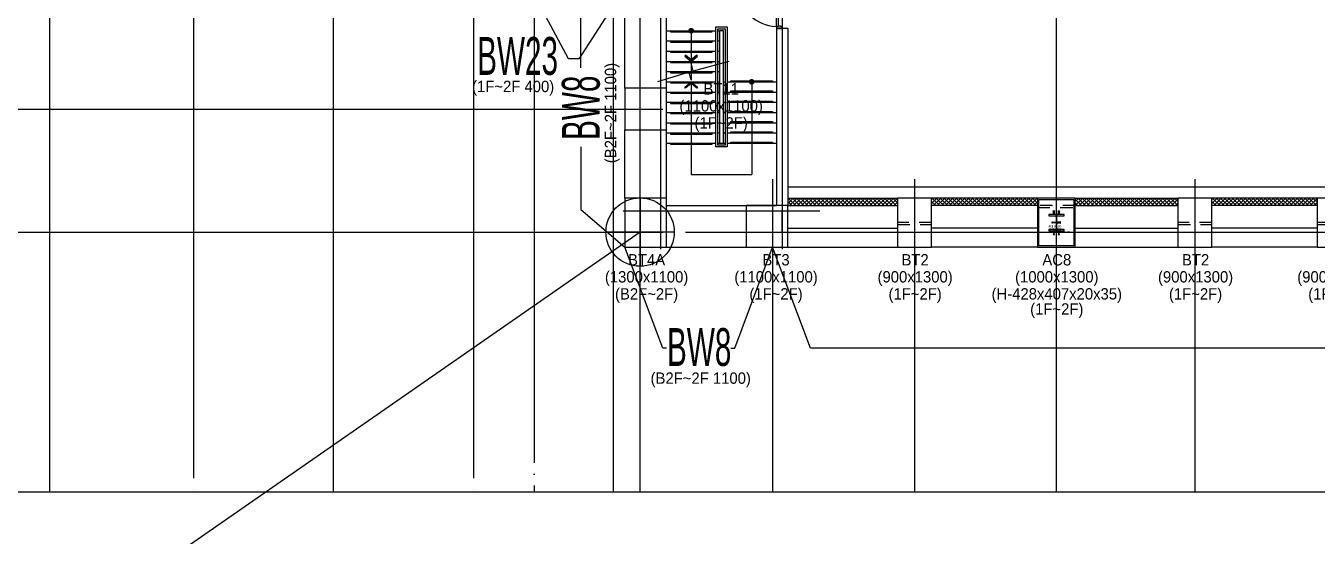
# Model space of a CAD drawing. Header units: millimetres. Extents: x -47382 to 204618, y -51045 to 127155.
# Drawn here: x 19770 to 53890, y -1164 to 12321 of the extents above; entities that cross this region are included whole.
import ezdxf
from ezdxf.enums import TextEntityAlignment as Align

# ---------------------------------------------------------------- set-up
doc = ezdxf.new("R2010")
doc.units = ezdxf.units.MM
doc.header["$LTSCALE"] = 300
doc.header["$MEASUREMENT"] = 0
for name, pattern in [('CEN', [62, 60, -1, 0, -1]), ('HID', [2, 1.1, -0.9]), ('HIDDEN2', [0.1875, 0.125, -0.0625])]:
    doc.linetypes.add(name, pattern=pattern)
doc.layers.get('0').update_dxf_attribs({"linetype": 'CONTINUOUS'})
doc.layers.get('Defpoints').update_dxf_attribs({"color": 153, "linetype": 'CONTINUOUS'})
doc.layers.add('A-ANNO-NPLT', color=129, linetype='CONTINUOUS', plot=False)
doc.layers.add('Defpoint', color=161, linetype='CONTINUOUS', plot=False)
for name, color, linetype in [('A-CEN', 1, 'CEN'), ('A-DOOR', 4, 'CONTINUOUS'), ('A-DOOR-JAMB', 4, 'CONTINUOUS'), ('A-DOOR-SILL', 8, 'CONTINUOUS'), ('A-DOOR-SWING', 8, 'CONTINUOUS'), ('A-FLOR-STRA-ETC', 7, 'CONTINUOUS'), ('A-FLOR-STRA-MAIN', 4, 'CONTINUOUS'), ('A-FLOR-STRA-SUB', 9, 'CONTINUOUS'), ('A-ST-AXIS-CEN', 252, 'CEN'), ('A-ST-COL', 2, 'CONTINUOUS'), ('A-ST-CONC', 2, 'CONTINUOUS'), ('A-WALL-MASN', 3, 'CONTINUOUS'), ('HID', 7, 'HID'), ('블럭', 5, 'CONTINUOUS'), ('충돌방지대 IN', 4, 'CONTINUOUS')]:
    doc.layers.add(name, color=color, linetype=linetype)
doc.styles.add('ksm', font='')
doc.styles.add('SH_대대리576', font='NanumGothicBold.ttf')
doc.styles.add('SHP-나눔bo', font='')
doc.styles.add('돋움', font='')
doc.styles.get('ksm').set_extended_font_data('Dotum')
doc.styles.get('SHP-나눔bo').set_extended_font_data('NanumGothic', bold=True)
doc.styles.get('돋움').set_extended_font_data('Dotum')

# ---------------------------------------------------------------- blocks, each defined once
blk = doc.blocks.new('A$C5FDF183A')
at = {"layer": 'Defpoints'}
for p, q in [((904, 1809, -103000), (904, 0, -103000)), ((1809, 904, -103000), (0, 904, -103000))]:
    blk.add_line(p, q, dxfattribs=at)
blk.add_circle((904, 904, -103000), 904, dxfattribs=at)
blk = doc.blocks.new('A$C0e376f74')
at = {"layer": 'A-ANNO-NPLT', "linetype": 'HIDDEN2'}
for p, q in [((-20, 140), (-20, 10)), ((0, 140), (-20, 140)), ((0, 120), (-20, 120)), ((0, 30), (-20, 30)), ((0, 10), (-20, 10)), ((-10, 140), (-10, 10)), ((0, 140), (0, 10)), ((525, 230), (525, -80)), ((1100, 140), (1120, 140)), ((1100, 140), (1100, 10)), ((1100, 120), (1120, 120)), ((1100, 30), (1120, 30)), ((1100, 10), (1120, 10)), ((1110, 140), (1110, 10)), ((1120, 140), (1120, 10))]:
    blk.add_line(p, q, dxfattribs=at)
at = {"layer": 'A-ANNO-NPLT', "linetype": 'ByBlock'}
blk.add_lwpolyline([(1067, 102), (33, 102), (33, 147), (1067, 147)], close=True, dxfattribs=at)
at = {"layer": 'A-DOOR', "linetype": 'ByBlock'}
blk.add_lwpolyline([(1067, 1181), (1067, 147), (1022, 147), (1022, 1181)], close=True, dxfattribs=at)
at = {"layer": 'A-DOOR-JAMB'}
for points in [[(0, 20), (0, 0), (30, 0), (30, 50), (45, 50), (45, 100), (30, 100), (30, 150), (0, 150), (0, 130)], [(1100, 20), (1100, 0), (1070, 0), (1070, 50), (1055, 50), (1055, 100), (1070, 100), (1070, 150), (1100, 150), (1100, 130)]]:
    blk.add_lwpolyline(points, dxfattribs=at)
at = {"layer": 'A-DOOR-SILL'}
for p, q in [((30, 150), (1070, 150)), ((1070, 0), (30, 0))]:
    blk.add_line(p, q, dxfattribs=at)
at = {"layer": 'A-DOOR-SWING'}
blk.add_arc((1107, 109), 1075, 94.5299, 177.8035, dxfattribs=at)
at = {"layer": 'A-ANNO-NPLT', "linetype": 'ByBlock', "style": 'SHP-나눔bo'}
blk.add_text('1100 X 2200', height=60, dxfattribs=at).set_placement((781, 16), align=Align.CENTER)
blk = doc.blocks.new('XR-평면도$0$8F-PLAN$0$arrow2')
at = {"color": 8}
blk.add_lwpolyline([(0, 0.87), (0.74, 0), (0, -0.87), (0.15, -1), (1, 0), (0.15, 1)], close=True, dxfattribs=at)
for points in [[(0, 0.87), (0.15, 1), (0.74, 0), (1, 0)], [(0.74, 0), (1, 0), (0, -0.87), (0.15, -1)]]:
    blk.add_solid(points, dxfattribs=at)
blk = doc.blocks.new('ACT 지상1층구조평면도')
for points in [[(94842, 57556), (93922, 57556), (93922, 58776), (94842, 58776)], [(94304, 58470), (94296, 58470), (94296, 58480), (94331, 58480), (94331, 58470), (94323, 58470), (94323, 58380), (94304, 58380)], [(94440, 58470), (94432, 58470), (94432, 58480), (94467, 58480), (94467, 58470), (94459, 58470), (94459, 58380), (94440, 58380)], [(94282, 58157), (94282, 58149), (94272, 58149), (94272, 58184), (94282, 58184), (94282, 58176), (94372, 58176), (94372, 58157)], [(94482, 58157), (94482, 58149), (94492, 58149), (94492, 58184), (94482, 58184), (94482, 58176), (94392, 58176), (94392, 58157)], [(94304, 57862), (94296, 57862), (94296, 57852), (94331, 57852), (94331, 57862), (94323, 57862), (94323, 57952), (94304, 57952)], [(94440, 57862), (94432, 57862), (94432, 57852), (94467, 57852), (94467, 57862), (94459, 57862), (94459, 57952), (94440, 57952)]]:
    blk.add_lwpolyline(points, close=True)
at = {"color": 2, "linetype": 'Continuous'}
blk.add_lwpolyline([(94392, 58323, -0.414214), (94414, 58345), (94585, 58345), (94585, 58380), (94178, 58380), (94178, 58345), (94350, 58345, -0.414214), (94372, 58323), (94372, 58009, -0.414214), (94350, 57987), (94178, 57987), (94178, 57952), (94585, 57952), (94585, 57987), (94414, 57987, -0.414214), (94392, 58009)], format="xyb", close=True, dxfattribs=at)
at = {"layer": 'A-ST-COL'}
for points in [[(82982, 61716), (82982, 60616), (84082, 60616), (84082, 61716)], [(82982, 58816), (82982, 57516), (84082, 57516), (84082, 58816)], [(90182, 57516), (91082, 57516), (91082, 58816), (90182, 58816)], [(93882, 57516), (94882, 57516), (94882, 58816), (93882, 58816)], [(97592, 57516), (98492, 57516), (98492, 58816), (97592, 58816)], [(101272, 57516), (102172, 57516), (102172, 58816), (101272, 58816)], [(86182, 58616), (86182, 57516), (87282, 57516), (87282, 58616)]]:
    blk.add_lwpolyline(points, close=True, dxfattribs=at)
at = {"layer": 'Defpoint'}
blk.add_line((83382, 57916), (0, 0), dxfattribs=at)
blk.add_lwpolyline([(189382, 51045), (47382, 51045), (47382, 150416), (189382, 150416)], close=True, dxfattribs=at)
at = {"layer": 'Defpoints'}
blk.add_blockref('A$C5FDF183A', (82478, 57012), dxfattribs=at)
at = {"layer": 'Defpoint', "linetype": 'Continuous', "style": 'SH_대대리576'}
for s, p in [('AC8 (1~2F)', (94172, 58067)), ('1000x1300', (94172, 57990)), ('H-428x407x20x35', (94172, 57916))]:
    blk.add_text(s, height=50, dxfattribs=at).set_placement(p, align=Align.MIDDLE_LEFT)

msp = doc.modelspace()

# ---------------------------------------------------------------- hatches: boundary and pattern name
at = {"layer": '블럭', "transparency": 33554687}
h = msp.add_hatch(dxfattribs=at)
h.set_pattern_fill('ANSI37', color=256, scale=600)
h.set_pattern_definition([(45, (8000, -10800), (-53.03301, 53.03301), []), (135, (8000, -10800), (-53.03301, -53.03301), [])])
h.paths.add_polyline_path([(39900, 7771), (42800, 7771), (42800, 7571), (39900, 7571)])
h = msp.add_hatch(dxfattribs=at)
h.set_pattern_fill('ANSI37', color=256, scale=600)
h.set_pattern_definition([(45, (11800, -10800), (-53.03301, 53.03301), []), (135, (11800, -10800), (-53.03301, -53.03301), [])])
h.paths.add_polyline_path([(43700, 7771), (46500, 7771), (46500, 7571), (43700, 7571)])
h = msp.add_hatch(dxfattribs=at)
h.set_pattern_fill('ANSI37', color=256, scale=600)
h.set_pattern_definition([(45, (15550, -10800), (-53.03301, 53.03301), []), (135, (15550, -10800), (-53.03301, -53.03301), [])])
h.paths.add_polyline_path([(47500, 7771), (50210, 7771), (50210, 7571), (47500, 7571)])
h = msp.add_hatch(dxfattribs=at)
h.set_pattern_fill('ANSI37', color=256, scale=600)
h.set_pattern_definition([(45, (19210, -10800), (-53.03301, 53.03301), []), (135, (19210, -10800), (-53.03301, -53.03301), [])])
h.paths.add_polyline_path([(51110, 7771), (53890, 7771), (53890, 7571), (51110, 7571)])

# ---------------------------------------------------------------- linework, layer by layer
at = {"layer": 'A-CEN'}
for p, q in [((33200, 18771), (33200, 0)), ((39750, 18821), (39750, 6421)), ((27900, 0), (27900, 18591)), ((24200, 18371), (24200, 0)), ((31600, 18371), (31600, 0)), ((36550, 6421), (36550, 13921)), ((0, 10121), (37200, 10121)), ((39500, 8271), (39500, 0)), ((43250, 8271), (43250, 0)), ((50660, 8271), (50660, 0)), ((40750, 7421), (35550, 7421))]:
    msp.add_line(p, q, dxfattribs=at)
at = {"layer": 'A-FLOR-STRA-ETC'}
for p, q in [((37350, 12191), (37350, 11381)), ((37350, 10841), (37350, 8396)), ((38950, 10841), (38950, 8396)), ((37350, 8396), (38950, 8396))]:
    msp.add_line(p, q, dxfattribs=at)
at = {"layer": 'A-FLOR-STRA-ETC', "const_width": 75}
for points in [[(37350, 12229, -1), (37350, 12154, -1)], [(38950, 10879, -1), (38950, 10804, -1)]]:
    msp.add_lwpolyline(points, format="xyb", close=True, dxfattribs=at)
at = {"layer": 'A-FLOR-STRA-ETC'}
msp.add_lwpolyline([(38343, 11382), (37404, 11123), (37350, 11340), (37350, 10883), (37297, 11097), (36457, 10839)], dxfattribs=at)
at = {"layer": 'A-FLOR-STRA-MAIN'}
for p, q in [((36700, 12191), (38000, 12191)), ((38050, 12191), (38100, 12191)), ((36700, 11921), (38000, 11921)), ((36700, 11651), (38000, 11651)), ((38050, 11921), (38100, 11921)), ((38050, 11651), (38100, 11651)), ((36700, 11381), (38000, 11381)), ((38050, 11381), (38100, 11381)), ((36700, 11111), (38000, 11111)), ((38050, 11111), (38100, 11111)), ((36700, 10841), (38000, 10841)), ((38050, 10841), (38100, 10841)), ((38200, 10841), (38250, 10841)), ((38300, 10841), (39600, 10841)), ((36700, 10571), (38000, 10571)), ((36700, 10301), (38000, 10301)), ((38050, 10571), (38100, 10571)), ((38050, 10301), (38100, 10301)), ((38200, 10571), (38250, 10571)), ((38200, 10301), (38250, 10301)), ((38300, 10571), (39600, 10571)), ((38300, 10301), (39600, 10301)), ((36700, 10031), (38000, 10031)), ((38050, 10031), (38100, 10031)), ((38200, 10031), (38250, 10031)), ((38300, 10031), (39600, 10031)), ((36700, 9761), (38000, 9761)), ((38050, 9761), (38100, 9761)), ((38200, 9761), (38250, 9761)), ((38300, 9761), (39600, 9761)), ((36700, 9491), (38000, 9491)), ((36700, 9221), (38000, 9221)), ((38050, 9491), (38100, 9491)), ((38050, 9221), (38100, 9221)), ((38200, 9491), (38250, 9491)), ((38200, 9221), (38250, 9221)), ((38300, 9491), (39600, 9491)), ((38300, 9221), (39600, 9221))]:
    msp.add_line(p, q, dxfattribs=at)
msp.add_lwpolyline([(38200, 12191), (38100, 12191), (38100, 9221), (38200, 9221)], close=True, dxfattribs=at)
at = {"layer": 'A-FLOR-STRA-SUB'}
for points in [[(38000, 12291), (38300, 12291), (38300, 9121), (38000, 9121)], [(38050, 12241), (38250, 12241), (38250, 9171), (38050, 9171)]]:
    msp.add_lwpolyline(points, close=True, dxfattribs=at)
at = {"layer": 'A-FLOR-STRA-SUB', "color": 250}
for points in [[(36800, 12191), (36800, 12161), (37900, 12161), (37900, 12191)], [(36800, 11921), (36800, 11891), (37900, 11891), (37900, 11921)], [(36800, 11651), (36800, 11621), (37900, 11621), (37900, 11651)], [(36800, 11381), (36800, 11351), (37900, 11351), (37900, 11381)], [(36800, 11111), (36800, 11081), (37900, 11081), (37900, 11111)], [(36800, 10841), (36800, 10811), (37900, 10811), (37900, 10841)], [(38400, 10841), (38400, 10871), (39500, 10871), (39500, 10841)], [(38400, 10571), (38400, 10601), (39500, 10601), (39500, 10571)], [(36800, 10571), (36800, 10541), (37900, 10541), (37900, 10571)], [(36800, 10301), (36800, 10271), (37900, 10271), (37900, 10301)], [(38400, 10301), (38400, 10331), (39500, 10331), (39500, 10301)], [(36800, 10031), (36800, 10001), (37900, 10001), (37900, 10031)], [(38400, 10031), (38400, 10061), (39500, 10061), (39500, 10031)], [(36800, 9761), (36800, 9731), (37900, 9731), (37900, 9761)], [(38400, 9761), (38400, 9791), (39500, 9791), (39500, 9761)], [(36800, 9491), (36800, 9461), (37900, 9461), (37900, 9491)], [(36800, 9221), (36800, 9191), (37900, 9191), (37900, 9221)], [(38400, 9491), (38400, 9521), (39500, 9521), (39500, 9491)], [(38400, 9221), (38400, 9251), (39500, 9251), (39500, 9221)]]:
    msp.add_lwpolyline(points, dxfattribs=at)
at = {"layer": 'A-ST-AXIS-CEN'}
for p, q in [((20400, 0), (20400, 99371)), ((35300, 0), (35300, 99371)), ((36000, 0), (36000, 99371)), ((47000, 0), (47000, 99371)), ((39750, 6871), (39750, 7421)), ((0, 6871), (142000, 6871))]:
    msp.add_line(p, q, dxfattribs=at)
at = {"layer": 'A-ST-CONC'}
for p, q in [((36700, 7571), (36700, 13521)), ((35600, 10671), (35600, 12621)), ((39600, 12261), (39900, 12261)), ((39600, 12261), (39600, 7571)), ((39900, 12261), (39900, 7571)), ((35600, 7771), (35600, 9571)), ((36700, 7571), (39600, 7571)), ((39900, 6971), (42800, 6971)), ((46500, 6971), (43700, 6971)), ((47500, 6971), (50210, 6971)), ((53890, 6971), (51110, 6971)), ((36700, 6471), (38800, 6471)), ((39900, 6471), (42800, 6471)), ((46500, 6471), (43700, 6471)), ((47450, 6471), (50210, 6471)), ((53890, 6471), (51110, 6471))]:
    msp.add_line(p, q, dxfattribs=at)
at = {"layer": 'A-WALL-MASN'}
for points in [[(39900, 7771), (42800, 7771)], [(39900, 7571), (42800, 7571)], [(46500, 7771), (43700, 7771)], [(46500, 7571), (43700, 7571)], [(47500, 7771), (50210, 7771)], [(47500, 7571), (50210, 7571)], [(53890, 7771), (51110, 7771)], [(53890, 7571), (51110, 7571)]]:
    msp.add_lwpolyline(points, dxfattribs=at)
at = {"layer": 'Defpoint'}
msp.add_line((36000, 6871), (-47382, -51045), dxfattribs=at)
msp.add_lwpolyline([(142000, 0), (0, 0), (0, 99371), (142000, 99371)], close=True, dxfattribs=at)
at = {"layer": 'Defpoints'}
for points in [[(33100, 13321), (34100, 11455), (34400, 11455), (35600, 13321)], [(34433, 11209), (34433, 12571), (35600, 13371)], [(34433, 9128), (34433, 7471), (35600, 6471)], [(36695, 3805), (36600, 3805), (35600, 6471)], [(38396, 3805), (38500, 3805), (39500, 6471)], [(55512, 3805), (40500, 3805), (39500, 6471)]]:
    msp.add_lwpolyline(points, dxfattribs=at)
at = {"layer": 'HID'}
for points in [[(46500, 7571), (46500, 7521), (47500, 7521), (47500, 7571)], [(42800, 7121), (42800, 7071), (43700, 7071), (43700, 7121)], [(50210, 7121), (50210, 7071), (51110, 7071), (51110, 7121)], [(53890, 7121), (53890, 7071), (54790, 7071), (54790, 7121)]]:
    msp.add_lwpolyline(points, close=True, dxfattribs=at)
at = {"layer": '충돌방지대 IN'}
msp.add_lwpolyline([(39900, 8071), (76100, 8071)], dxfattribs=at)

# ---------------------------------------------------------------- block references
msp.add_blockref('ACT 지상1층구조평면도', (-47382, -51045))
at = {"layer": 'A-DOOR', "rotation": 89.99999999999997}
msp.add_blockref('A$C0e376f74', (39750, 12271), dxfattribs=at)
at = {"layer": 'A-FLOR-STRA-ETC', "xscale": 166.9148302599861, "yscale": 167.8920954242349, "zscale": 166.9148302599861, "rotation": 270.0000170093786}
msp.add_blockref('XR-평면도$0$8F-PLAN$0$arrow2', (37350, 11548), dxfattribs=at)
at = {"layer": 'A-FLOR-STRA-ETC', "extrusion": (0, 0, -1), "xscale": 166.9148302599861, "yscale": 167.8920954242349, "zscale": -166.9148302599861, "rotation": 90.00001700937857}
msp.add_blockref('XR-평면도$0$8F-PLAN$0$arrow2', (-37350, 10675), dxfattribs=at)
at = {"layer": 'Defpoints'}
msp.add_blockref('A$C5FDF183A', (35096, 5967), dxfattribs=at)

# ---------------------------------------------------------------- texts
at = {"layer": 'Defpoints', "style": 'ksm', "width": 0.6}
for s, p in [('BW23', (32763, 11525)), ('BW8', (37561, 3834))]:
    msp.add_text(s, height=1000, dxfattribs=at).set_placement(p, align=Align.MIDDLE_CENTER)
at = {"layer": 'Defpoints', "linetype": 'Continuous', "style": '돋움'}
msp.add_text('(B2F~2F 1100)', height=300, rotation=90, dxfattribs=at).set_placement((35458, 10017), align=Align.BOTTOM_CENTER)
at = {"layer": 'Defpoints', "style": 'ksm', "width": 0.6}
msp.add_text('BW8', height=1000, rotation=90, dxfattribs=at).set_placement((34433, 10156), align=Align.MIDDLE_CENTER)
at = {"layer": 'Defpoints', "linetype": 'Continuous', "style": '돋움'}
for s, p in [('(1F~2F 400)', (32646, 10480)), ('BT11', (38142, 10416)), ('(1100x1100)', (38142, 9966)), ('(1F~2F)', (38142, 9516)), ('BT4A', (36172, 5899)), ('BT3', (39592, 5899)), ('BT2', (43267, 5899)), ('AC8', (47010, 5899)), ('BT2', (50677, 5899)), ('(1300x1100)', (36172, 5449)), ('(1100x1100)', (39592, 5449)), ('(900x1300)', (43267, 5449)), ('(1000x1300)', (47010, 5449)), ('(900x1300)', (50677, 5449)), ('(900x1300)', (54357, 5449)), ('(B2F~2F)', (36172, 4999)), ('(1F~2F)', (39592, 4999)), ('(1F~2F)', (43267, 4999)), ('(H-428x407x20x35)', (47010, 4999)), ('(1F~2F)', (50677, 4999)), ('(1F~2F)', (54357, 4999)), ('(1F~2F)', (47010, 4599)), ('(B2F~2F 1100)', (37602, 2772))]:
    msp.add_text(s, height=300, dxfattribs=at).set_placement(p, align=Align.BOTTOM_CENTER)

doc.saveas('drawing.dxf')
